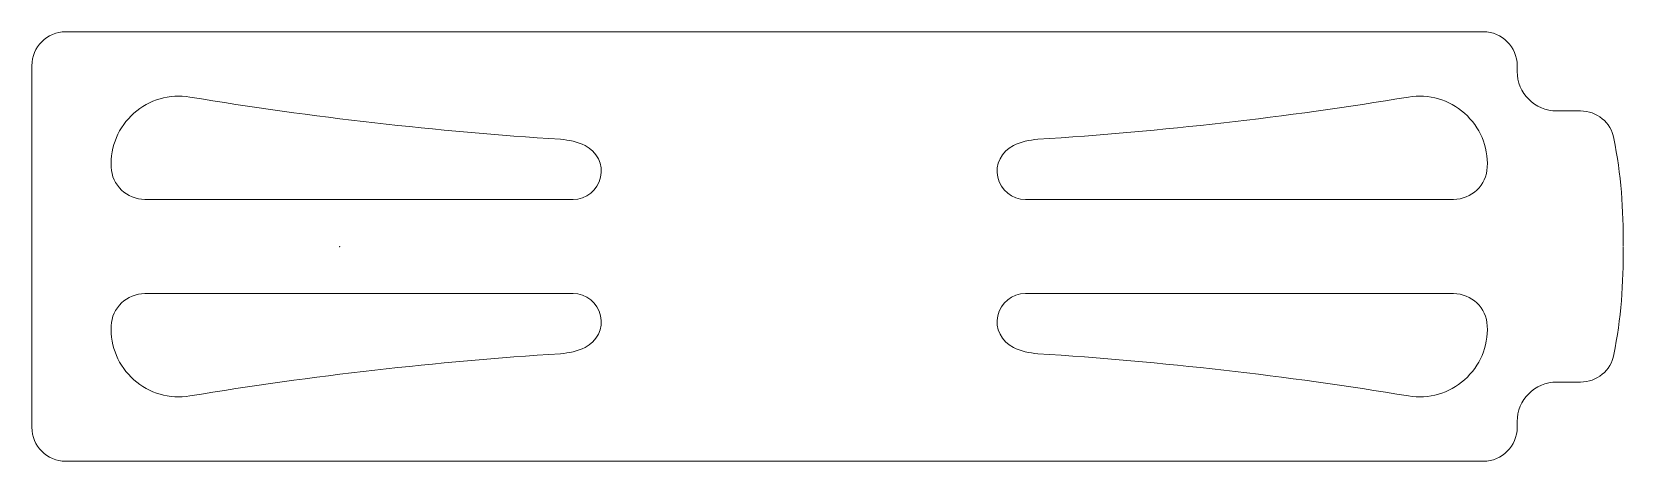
# Model space of a CAD drawing. Header units: millimetres. Extents: x -27 to 113, y -19 to 19.
import ezdxf

# ---------------------------------------------------------------- set-up
doc = ezdxf.new("R2010")
doc.units = ezdxf.units.MM
doc.layers.add('44', color=7, linetype='Continuous', true_color=0xffffff)

msp = doc.modelspace()

# ---------------------------------------------------------------- linework, layer by layer
at = {"layer": '44', "color": 3, "linetype": 'Continuous', "lineweight": 18}
for p, q in [((-24.218887, 19), (101.112588, 19)), ((72.636656, 19), (101.112588, 19)), ((-27.218887, 16), (-27.218887, -16)), ((104.112588, 15.5), (104.112588, 16)), ((107.612588, 12), (109.721724, 12)), ((20.630693, 4.165983), (-17.213652, 4.165983)), ((60.629579, 4.165983), (98.473924, 4.165983)), ((20.630693, -4.165983), (-17.213652, -4.165983)), ((60.629579, -4.165983), (98.473924, -4.165983)), ((107.612588, -12), (109.721724, -12)), ((104.112588, -15.5), (104.112588, -16)), ((-24.218887, -19), (101.112588, -19)), ((72.636656, -19), (101.112588, -19))]:
    msp.add_line(p, q, dxfattribs=at)
for centre, radius, start, end in [((-24.218887, 16), 3, 90, 180), ((101.112588, 16), 3, 0, 90), ((107.612588, 15.5), 3.5, 180, 270), ((-14.216726, 7.301984), 6, 80.652647, 182.59829), ((40.759645, 341.291227), 332.483703, 260.652636, 266.338173), ((40.500627, 341.291227), 332.483703, 273.661827, 279.347364), ((95.476998, 7.301984), 6, 357.40171, 99.347353), ((109.721724, 9), 3, 10.850839, 90), ((19.141558, 3.498579), 6, 64.819714, 86.338146), ((20.630693, 6.665983), 2.5, 270, 64.819687), ((60.629579, 6.665983), 2.5, 115.180313, 270), ((62.118714, 3.498579), 6, 93.661854, 115.180286), ((67.843398, 0.972765), 45.640716, 358.804921, 10.850839), ((-17.213652, 7.165983), 3, 182.598271, 270.000003), ((98.473924, 7.165983), 3, 269.999997, 357.401729), ((67.843398, -0.972765), 45.640716, 349.149161, 1.195079), ((-17.213652, -7.165983), 3, 89.999997, 177.401729), ((20.630693, -6.665983), 2.5, 295.180313, 90), ((60.629579, -6.665983), 2.5, 90, 244.819687), ((98.473924, -7.165983), 3, 2.598271, 90.000003), ((-14.216726, -7.301984), 6, 177.40171, 279.347353), ((95.476998, -7.301984), 6, 260.652647, 2.59829), ((40.759645, -341.291227), 332.483703, 93.661827, 99.347364), ((19.141558, -3.498579), 6, 273.661854, 295.180286), ((62.118714, -3.498579), 6, 244.819714, 266.338146), ((40.500627, -341.291227), 332.483703, 80.652636, 86.338173), ((109.721724, -9), 3, 270, 349.149161), ((107.612588, -15.5), 3.5, 90, 180), ((-24.218887, -16), 3, 180, 270), ((101.112588, -16), 3, 270, 0)]:
    msp.add_arc(centre, radius, start, end, dxfattribs=at)
at = {"layer": '44', "color": 6, "linetype": 'Continuous', "lineweight": 18}
msp.add_point((0, 0), dxfattribs=at)
msp.add_point((0, 0), dxfattribs=at)
msp.add_point((0, 0), dxfattribs=at)
msp.add_point((0, 0), dxfattribs=at)
msp.add_point((0, 0), dxfattribs=at)
msp.add_point((0, 0), dxfattribs=at)
msp.add_point((0, 0), dxfattribs=at)
msp.add_point((0, 0), dxfattribs=at)
msp.add_point((0, 0), dxfattribs=at)
msp.add_point((0, 0), dxfattribs=at)
msp.add_point((0, 0), dxfattribs=at)
msp.add_point((0, 0), dxfattribs=at)
msp.add_point((0, 0), dxfattribs=at)
msp.add_point((0, 0), dxfattribs=at)
msp.add_point((0, 0), dxfattribs=at)
msp.add_point((0, 0), dxfattribs=at)
msp.add_point((0, 0), dxfattribs=at)
msp.add_point((0, 0), dxfattribs=at)
msp.add_point((0, 0), dxfattribs=at)
msp.add_point((0, 0), dxfattribs=at)
msp.add_point((0, 0), dxfattribs=at)
msp.add_point((0, 0), dxfattribs=at)
msp.add_point((0, 0), dxfattribs=at)
msp.add_point((0, 0), dxfattribs=at)
msp.add_point((0, 0), dxfattribs=at)
msp.add_point((0, 0), dxfattribs=at)
msp.add_point((0, 0), dxfattribs=at)
msp.add_point((0, 0), dxfattribs=at)
msp.add_point((0, 0), dxfattribs=at)
msp.add_point((0, 0), dxfattribs=at)
msp.add_point((0, 0), dxfattribs=at)
msp.add_point((0, 0), dxfattribs=at)
msp.add_point((0, 0), dxfattribs=at)
msp.add_point((0, 0), dxfattribs=at)
msp.add_point((0, 0), dxfattribs=at)
msp.add_point((0, 0), dxfattribs=at)
msp.add_point((0, 0), dxfattribs=at)
msp.add_point((0, 0), dxfattribs=at)
msp.add_point((0, 0), dxfattribs=at)
msp.add_point((0, 0), dxfattribs=at)
msp.add_point((0, 0), dxfattribs=at)
msp.add_point((0, 0), dxfattribs=at)
msp.add_point((0, 0), dxfattribs=at)
msp.add_point((0, 0), dxfattribs=at)
msp.add_point((0, 0), dxfattribs=at)
msp.add_point((0, 0), dxfattribs=at)
msp.add_point((0, 0), dxfattribs=at)
msp.add_point((0, 0), dxfattribs=at)
msp.add_point((0, 0), dxfattribs=at)
msp.add_point((0, 0), dxfattribs=at)
msp.add_point((0, 0), dxfattribs=at)
msp.add_point((0, 0), dxfattribs=at)
msp.add_point((0, 0), dxfattribs=at)
msp.add_point((0, 0), dxfattribs=at)
msp.add_point((0, 0), dxfattribs=at)
msp.add_point((0, 0), dxfattribs=at)
msp.add_point((0, 0), dxfattribs=at)
msp.add_point((0, 0), dxfattribs=at)
msp.add_point((0, 0), dxfattribs=at)
msp.add_point((0, 0), dxfattribs=at)
msp.add_point((0, 0), dxfattribs=at)
msp.add_point((0, 0), dxfattribs=at)
msp.add_point((0, 0), dxfattribs=at)
msp.add_point((0, 0), dxfattribs=at)
msp.add_point((0, 0), dxfattribs=at)
msp.add_point((0, 0), dxfattribs=at)
msp.add_point((0, 0), dxfattribs=at)
msp.add_point((0, 0), dxfattribs=at)
msp.add_point((0, 0), dxfattribs=at)
msp.add_point((0, 0), dxfattribs=at)
msp.add_point((0, 0), dxfattribs=at)
msp.add_point((0, 0), dxfattribs=at)
msp.add_point((0, 0), dxfattribs=at)
msp.add_point((0, 0), dxfattribs=at)
msp.add_point((0, 0), dxfattribs=at)
msp.add_point((0, 0), dxfattribs=at)
msp.add_point((0, 0), dxfattribs=at)
msp.add_point((0, 0), dxfattribs=at)
msp.add_point((0, 0), dxfattribs=at)
msp.add_point((0, 0), dxfattribs=at)
msp.add_point((0, 0), dxfattribs=at)
msp.add_point((0, 0), dxfattribs=at)
msp.add_point((0, 0), dxfattribs=at)
msp.add_point((0, 0), dxfattribs=at)
msp.add_point((0, 0), dxfattribs=at)
msp.add_point((0, 0), dxfattribs=at)
msp.add_point((0, 0), dxfattribs=at)
msp.add_point((0, 0), dxfattribs=at)
msp.add_point((0, 0), dxfattribs=at)
msp.add_point((0, 0), dxfattribs=at)
msp.add_point((0, 0), dxfattribs=at)
msp.add_point((0, 0), dxfattribs=at)
msp.add_point((0, 0), dxfattribs=at)
msp.add_point((0, 0), dxfattribs=at)
msp.add_point((0, 0), dxfattribs=at)
msp.add_point((0, 0), dxfattribs=at)
msp.add_point((0, 0), dxfattribs=at)
msp.add_point((0, 0), dxfattribs=at)
msp.add_point((0, 0), dxfattribs=at)
msp.add_point((0, 0), dxfattribs=at)
msp.add_point((0, 0), dxfattribs=at)
msp.add_point((0, 0), dxfattribs=at)
msp.add_point((0, 0), dxfattribs=at)
msp.add_point((0, 0), dxfattribs=at)
msp.add_point((0, 0), dxfattribs=at)
msp.add_point((0, 0), dxfattribs=at)
msp.add_point((0, 0), dxfattribs=at)
msp.add_point((0, 0), dxfattribs=at)
msp.add_point((0, 0), dxfattribs=at)
msp.add_point((0, 0), dxfattribs=at)
msp.add_point((0, 0), dxfattribs=at)
msp.add_point((0, 0), dxfattribs=at)
msp.add_point((0, 0), dxfattribs=at)
msp.add_point((0, 0), dxfattribs=at)
msp.add_point((0, 0), dxfattribs=at)
msp.add_point((0, 0), dxfattribs=at)
msp.add_point((0, 0), dxfattribs=at)
msp.add_point((0, 0), dxfattribs=at)
msp.add_point((0, 0), dxfattribs=at)
msp.add_point((0, 0), dxfattribs=at)
msp.add_point((0, 0), dxfattribs=at)
msp.add_point((0, 0), dxfattribs=at)
msp.add_point((0, 0), dxfattribs=at)
msp.add_point((0, 0), dxfattribs=at)
msp.add_point((0, 0), dxfattribs=at)
msp.add_point((0, 0), dxfattribs=at)
msp.add_point((0, 0), dxfattribs=at)
msp.add_point((0, 0), dxfattribs=at)
msp.add_point((0, 0), dxfattribs=at)
msp.add_point((0, 0), dxfattribs=at)
msp.add_point((0, 0), dxfattribs=at)
msp.add_point((0, 0), dxfattribs=at)
msp.add_point((0, 0), dxfattribs=at)
msp.add_point((0, 0), dxfattribs=at)
msp.add_point((0, 0), dxfattribs=at)
msp.add_point((0, 0), dxfattribs=at)
msp.add_point((0, 0), dxfattribs=at)
msp.add_point((0, 0), dxfattribs=at)
msp.add_point((0, 0), dxfattribs=at)
msp.add_point((0, 0), dxfattribs=at)
msp.add_point((0, 0), dxfattribs=at)
msp.add_point((0, 0), dxfattribs=at)
msp.add_point((0, 0), dxfattribs=at)
msp.add_point((0, 0), dxfattribs=at)
msp.add_point((0, 0), dxfattribs=at)
msp.add_point((0, 0), dxfattribs=at)
msp.add_point((0, 0), dxfattribs=at)
msp.add_point((0, 0), dxfattribs=at)
msp.add_point((0, 0), dxfattribs=at)
msp.add_point((0, 0), dxfattribs=at)
msp.add_point((0, 0), dxfattribs=at)
msp.add_point((0, 0), dxfattribs=at)
msp.add_point((0, 0), dxfattribs=at)
msp.add_point((0, 0), dxfattribs=at)
msp.add_point((0, 0), dxfattribs=at)
msp.add_point((0, 0), dxfattribs=at)
msp.add_point((0, 0), dxfattribs=at)
msp.add_point((0, 0), dxfattribs=at)
msp.add_point((0, 0), dxfattribs=at)
msp.add_point((0, 0), dxfattribs=at)
msp.add_point((0, 0), dxfattribs=at)
msp.add_point((0, 0), dxfattribs=at)
msp.add_point((0, 0), dxfattribs=at)
msp.add_point((0, 0), dxfattribs=at)
msp.add_point((0, 0), dxfattribs=at)
msp.add_point((0, 0), dxfattribs=at)
msp.add_point((0, 0), dxfattribs=at)
msp.add_point((0, 0), dxfattribs=at)
msp.add_point((0, 0), dxfattribs=at)
msp.add_point((0, 0), dxfattribs=at)
msp.add_point((0, 0), dxfattribs=at)
msp.add_point((0, 0), dxfattribs=at)
msp.add_point((0, 0), dxfattribs=at)
msp.add_point((0, 0), dxfattribs=at)
msp.add_point((0, 0), dxfattribs=at)
msp.add_point((0, 0), dxfattribs=at)
msp.add_point((0, 0), dxfattribs=at)
msp.add_point((0, 0), dxfattribs=at)
msp.add_point((0, 0), dxfattribs=at)
msp.add_point((0, 0), dxfattribs=at)
msp.add_point((0, 0), dxfattribs=at)
msp.add_point((0, 0), dxfattribs=at)
msp.add_point((0, 0), dxfattribs=at)
msp.add_point((0, 0), dxfattribs=at)
msp.add_point((0, 0), dxfattribs=at)
msp.add_point((0, 0), dxfattribs=at)
msp.add_point((0, 0), dxfattribs=at)
msp.add_point((0, 0), dxfattribs=at)
msp.add_point((0, 0), dxfattribs=at)
msp.add_point((0, 0), dxfattribs=at)
msp.add_point((0, 0), dxfattribs=at)
msp.add_point((0, 0), dxfattribs=at)
msp.add_point((0, 0), dxfattribs=at)
msp.add_point((0, 0), dxfattribs=at)
msp.add_point((0, 0), dxfattribs=at)
msp.add_point((0, 0), dxfattribs=at)
msp.add_point((0, 0), dxfattribs=at)
msp.add_point((0, 0), dxfattribs=at)
msp.add_point((0, 0), dxfattribs=at)
msp.add_point((0, 0), dxfattribs=at)
msp.add_point((0, 0), dxfattribs=at)
msp.add_point((0, 0), dxfattribs=at)
msp.add_point((0, 0), dxfattribs=at)
msp.add_point((0, 0), dxfattribs=at)
msp.add_point((0, 0), dxfattribs=at)
msp.add_point((0, 0), dxfattribs=at)
msp.add_point((0, 0), dxfattribs=at)
msp.add_point((0, 0), dxfattribs=at)
msp.add_point((0, 0), dxfattribs=at)
msp.add_point((0, 0), dxfattribs=at)
msp.add_point((0, 0), dxfattribs=at)
msp.add_point((0, 0), dxfattribs=at)
msp.add_point((0, 0), dxfattribs=at)
msp.add_point((0, 0), dxfattribs=at)
msp.add_point((0, 0), dxfattribs=at)
msp.add_point((0, 0), dxfattribs=at)
msp.add_point((0, 0), dxfattribs=at)
msp.add_point((0, 0), dxfattribs=at)
msp.add_point((0, 0), dxfattribs=at)
msp.add_point((0, 0), dxfattribs=at)
msp.add_point((0, 0), dxfattribs=at)
msp.add_point((0, 0), dxfattribs=at)
msp.add_point((0, 0), dxfattribs=at)
msp.add_point((0, 0), dxfattribs=at)
msp.add_point((0, 0), dxfattribs=at)
msp.add_point((0, 0), dxfattribs=at)
msp.add_point((0, 0), dxfattribs=at)
msp.add_point((0, 0), dxfattribs=at)
msp.add_point((0, 0), dxfattribs=at)
msp.add_point((0, 0), dxfattribs=at)
msp.add_point((0, 0), dxfattribs=at)
msp.add_point((0, 0), dxfattribs=at)
msp.add_point((0, 0), dxfattribs=at)
msp.add_point((0, 0), dxfattribs=at)
msp.add_point((0, 0), dxfattribs=at)
msp.add_point((0, 0), dxfattribs=at)
msp.add_point((0, 0), dxfattribs=at)
msp.add_point((0, 0), dxfattribs=at)
msp.add_point((0, 0), dxfattribs=at)
msp.add_point((0, 0), dxfattribs=at)
msp.add_point((0, 0), dxfattribs=at)
msp.add_point((0, 0), dxfattribs=at)
msp.add_point((0, 0), dxfattribs=at)
msp.add_point((0, 0), dxfattribs=at)
msp.add_point((0, 0), dxfattribs=at)
msp.add_point((0, 0), dxfattribs=at)
msp.add_point((0, 0), dxfattribs=at)
msp.add_point((0, 0), dxfattribs=at)
msp.add_point((0, 0), dxfattribs=at)
msp.add_point((0, 0), dxfattribs=at)
msp.add_point((0, 0), dxfattribs=at)
msp.add_point((0, 0), dxfattribs=at)
msp.add_point((0, 0), dxfattribs=at)
msp.add_point((0, 0), dxfattribs=at)
msp.add_point((0, 0), dxfattribs=at)
msp.add_point((0, 0), dxfattribs=at)
msp.add_point((0, 0), dxfattribs=at)
msp.add_point((0, 0), dxfattribs=at)
msp.add_point((0, 0), dxfattribs=at)
msp.add_point((0, 0), dxfattribs=at)
msp.add_point((0, 0), dxfattribs=at)
msp.add_point((0, 0), dxfattribs=at)
msp.add_point((0, 0), dxfattribs=at)
msp.add_point((0, 0), dxfattribs=at)
msp.add_point((0, 0), dxfattribs=at)
msp.add_point((0, 0), dxfattribs=at)
msp.add_point((0, 0), dxfattribs=at)
msp.add_point((0, 0), dxfattribs=at)
msp.add_point((0, 0), dxfattribs=at)
msp.add_point((0, 0), dxfattribs=at)
msp.add_point((0, 0), dxfattribs=at)
msp.add_point((0, 0), dxfattribs=at)
msp.add_point((0, 0), dxfattribs=at)
msp.add_point((0, 0), dxfattribs=at)
msp.add_point((0, 0), dxfattribs=at)
msp.add_point((0, 0), dxfattribs=at)
msp.add_point((0, 0), dxfattribs=at)
msp.add_point((0, 0), dxfattribs=at)
msp.add_point((0, 0), dxfattribs=at)
msp.add_point((0, 0), dxfattribs=at)
msp.add_point((0, 0), dxfattribs=at)
msp.add_point((0, 0), dxfattribs=at)
msp.add_point((0, 0), dxfattribs=at)
msp.add_point((0, 0), dxfattribs=at)
msp.add_point((0, 0), dxfattribs=at)
msp.add_point((0, 0), dxfattribs=at)
msp.add_point((0, 0), dxfattribs=at)
msp.add_point((0, 0), dxfattribs=at)
msp.add_point((0, 0), dxfattribs=at)
msp.add_point((0, 0), dxfattribs=at)
msp.add_point((0, 0), dxfattribs=at)
msp.add_point((0, 0), dxfattribs=at)
msp.add_point((0, 0), dxfattribs=at)
msp.add_point((0, 0), dxfattribs=at)
msp.add_point((0, 0), dxfattribs=at)
msp.add_point((0, 0), dxfattribs=at)
msp.add_point((0, 0), dxfattribs=at)
msp.add_point((0, 0), dxfattribs=at)
msp.add_point((0, 0), dxfattribs=at)
msp.add_point((0, 0), dxfattribs=at)
msp.add_point((0, 0), dxfattribs=at)
msp.add_point((0, 0), dxfattribs=at)
msp.add_point((0, 0), dxfattribs=at)
msp.add_point((0, 0), dxfattribs=at)
msp.add_point((0, 0), dxfattribs=at)
msp.add_point((0, 0), dxfattribs=at)
msp.add_point((0, 0), dxfattribs=at)
msp.add_point((0, 0), dxfattribs=at)
msp.add_point((0, 0), dxfattribs=at)
msp.add_point((0, 0), dxfattribs=at)
msp.add_point((0, 0), dxfattribs=at)
msp.add_point((0, 0), dxfattribs=at)
msp.add_point((0, 0), dxfattribs=at)
msp.add_point((0, 0), dxfattribs=at)
msp.add_point((0, 0), dxfattribs=at)
msp.add_point((0, 0), dxfattribs=at)
msp.add_point((0, 0), dxfattribs=at)
msp.add_point((0, 0), dxfattribs=at)
msp.add_point((0, 0), dxfattribs=at)
msp.add_point((0, 0), dxfattribs=at)
msp.add_point((0, 0), dxfattribs=at)
msp.add_point((0, 0), dxfattribs=at)
msp.add_point((0, 0), dxfattribs=at)
msp.add_point((0, 0), dxfattribs=at)
msp.add_point((0, 0), dxfattribs=at)
msp.add_point((0, 0), dxfattribs=at)
msp.add_point((0, 0), dxfattribs=at)
msp.add_point((0, 0), dxfattribs=at)
msp.add_point((0, 0), dxfattribs=at)
msp.add_point((0, 0), dxfattribs=at)
msp.add_point((0, 0), dxfattribs=at)
msp.add_point((0, 0), dxfattribs=at)
msp.add_point((0, 0), dxfattribs=at)
msp.add_point((0, 0), dxfattribs=at)
msp.add_point((0, 0), dxfattribs=at)
msp.add_point((0, 0), dxfattribs=at)
msp.add_point((0, 0), dxfattribs=at)
msp.add_point((0, 0), dxfattribs=at)
msp.add_point((0, 0), dxfattribs=at)
msp.add_point((0, 0), dxfattribs=at)
msp.add_point((0, 0), dxfattribs=at)
msp.add_point((0, 0), dxfattribs=at)
msp.add_point((0, 0), dxfattribs=at)
msp.add_point((0, 0), dxfattribs=at)
msp.add_point((0, 0), dxfattribs=at)
msp.add_point((0, 0), dxfattribs=at)
msp.add_point((0, 0), dxfattribs=at)
msp.add_point((0, 0), dxfattribs=at)
msp.add_point((0, 0), dxfattribs=at)
msp.add_point((0, 0), dxfattribs=at)
msp.add_point((0, 0), dxfattribs=at)
msp.add_point((0, 0), dxfattribs=at)
msp.add_point((0, 0), dxfattribs=at)
msp.add_point((0, 0), dxfattribs=at)
msp.add_point((0, 0), dxfattribs=at)
msp.add_point((0, 0), dxfattribs=at)
msp.add_point((0, 0), dxfattribs=at)
msp.add_point((0, 0), dxfattribs=at)
msp.add_point((0, 0), dxfattribs=at)
msp.add_point((0, 0), dxfattribs=at)
msp.add_point((0, 0), dxfattribs=at)
msp.add_point((0, 0), dxfattribs=at)
msp.add_point((0, 0), dxfattribs=at)
msp.add_point((0, 0), dxfattribs=at)
msp.add_point((0, 0), dxfattribs=at)
msp.add_point((0, 0), dxfattribs=at)
msp.add_point((0, 0), dxfattribs=at)
msp.add_point((0, 0), dxfattribs=at)
msp.add_point((0, 0), dxfattribs=at)
msp.add_point((0, 0), dxfattribs=at)
msp.add_point((0, 0), dxfattribs=at)
msp.add_point((0, 0), dxfattribs=at)
msp.add_point((0, 0), dxfattribs=at)
msp.add_point((0, 0), dxfattribs=at)
msp.add_point((0, 0), dxfattribs=at)
msp.add_point((0, 0), dxfattribs=at)
msp.add_point((0, 0), dxfattribs=at)
msp.add_point((0, 0), dxfattribs=at)
msp.add_point((0, 0), dxfattribs=at)
msp.add_point((0, 0), dxfattribs=at)
msp.add_point((0, 0), dxfattribs=at)
msp.add_point((0, 0), dxfattribs=at)
msp.add_point((0, 0), dxfattribs=at)
msp.add_point((0, 0), dxfattribs=at)
msp.add_point((0, 0), dxfattribs=at)
msp.add_point((0, 0), dxfattribs=at)
msp.add_point((0, 0), dxfattribs=at)
msp.add_point((0, 0), dxfattribs=at)
msp.add_point((0, 0), dxfattribs=at)
msp.add_point((0, 0), dxfattribs=at)
msp.add_point((0, 0), dxfattribs=at)
msp.add_point((0, 0), dxfattribs=at)
msp.add_point((0, 0), dxfattribs=at)
msp.add_point((0, 0), dxfattribs=at)
msp.add_point((0, 0), dxfattribs=at)
msp.add_point((0, 0), dxfattribs=at)
msp.add_point((0, 0), dxfattribs=at)
msp.add_point((0, 0), dxfattribs=at)
msp.add_point((0, 0), dxfattribs=at)
msp.add_point((0, 0), dxfattribs=at)
msp.add_point((0, 0), dxfattribs=at)
msp.add_point((0, 0), dxfattribs=at)
msp.add_point((0, 0), dxfattribs=at)
msp.add_point((0, 0), dxfattribs=at)
msp.add_point((0, 0), dxfattribs=at)
msp.add_point((0, 0), dxfattribs=at)
msp.add_point((0, 0), dxfattribs=at)
msp.add_point((0, 0), dxfattribs=at)
msp.add_point((0, 0), dxfattribs=at)
msp.add_point((0, 0), dxfattribs=at)
msp.add_point((0, 0), dxfattribs=at)
msp.add_point((0, 0), dxfattribs=at)
msp.add_point((0, 0), dxfattribs=at)
msp.add_point((0, 0), dxfattribs=at)
msp.add_point((0, 0), dxfattribs=at)
msp.add_point((0, 0), dxfattribs=at)
msp.add_point((0, 0), dxfattribs=at)
msp.add_point((0, 0), dxfattribs=at)
msp.add_point((0, 0), dxfattribs=at)
msp.add_point((0, 0), dxfattribs=at)
msp.add_point((0, 0), dxfattribs=at)
msp.add_point((0, 0), dxfattribs=at)
msp.add_point((0, 0), dxfattribs=at)
msp.add_point((0, 0), dxfattribs=at)
msp.add_point((0, 0), dxfattribs=at)
msp.add_point((0, 0), dxfattribs=at)
msp.add_point((0, 0), dxfattribs=at)
msp.add_point((0, 0), dxfattribs=at)
msp.add_point((0, 0), dxfattribs=at)
msp.add_point((0, 0), dxfattribs=at)
msp.add_point((0, 0), dxfattribs=at)
msp.add_point((0, 0), dxfattribs=at)
msp.add_point((0, 0), dxfattribs=at)
msp.add_point((0, 0), dxfattribs=at)
msp.add_point((0, 0), dxfattribs=at)
msp.add_point((0, 0), dxfattribs=at)
msp.add_point((0, 0), dxfattribs=at)
msp.add_point((0, 0), dxfattribs=at)
msp.add_point((0, 0), dxfattribs=at)
msp.add_point((0, 0), dxfattribs=at)
msp.add_point((0, 0), dxfattribs=at)
msp.add_point((0, 0), dxfattribs=at)
msp.add_point((0, 0), dxfattribs=at)
msp.add_point((0, 0), dxfattribs=at)
msp.add_point((0, 0), dxfattribs=at)
msp.add_point((0, 0), dxfattribs=at)
msp.add_point((0, 0), dxfattribs=at)
msp.add_point((0, 0), dxfattribs=at)
msp.add_point((0, 0), dxfattribs=at)
msp.add_point((0, 0), dxfattribs=at)
msp.add_point((0, 0), dxfattribs=at)
msp.add_point((0, 0), dxfattribs=at)
msp.add_point((0, 0), dxfattribs=at)
msp.add_point((0, 0), dxfattribs=at)
msp.add_point((0, 0), dxfattribs=at)
msp.add_point((0, 0), dxfattribs=at)
msp.add_point((0, 0), dxfattribs=at)
msp.add_point((0, 0), dxfattribs=at)
msp.add_point((0, 0), dxfattribs=at)
msp.add_point((0, 0), dxfattribs=at)
msp.add_point((0, 0), dxfattribs=at)
msp.add_point((0, 0), dxfattribs=at)
msp.add_point((0, 0), dxfattribs=at)
msp.add_point((0, 0), dxfattribs=at)
msp.add_point((0, 0), dxfattribs=at)
msp.add_point((0, 0), dxfattribs=at)
msp.add_point((0, 0), dxfattribs=at)
msp.add_point((0, 0), dxfattribs=at)
msp.add_point((0, 0), dxfattribs=at)
msp.add_point((0, 0), dxfattribs=at)
msp.add_point((0, 0), dxfattribs=at)
msp.add_point((0, 0), dxfattribs=at)
msp.add_point((0, 0), dxfattribs=at)
msp.add_point((0, 0), dxfattribs=at)
msp.add_point((0, 0), dxfattribs=at)
msp.add_point((0, 0), dxfattribs=at)
msp.add_point((0, 0), dxfattribs=at)
msp.add_point((0, 0), dxfattribs=at)
msp.add_point((0, 0), dxfattribs=at)
msp.add_point((0, 0), dxfattribs=at)
msp.add_point((0, 0), dxfattribs=at)
msp.add_point((0, 0), dxfattribs=at)
msp.add_point((0, 0), dxfattribs=at)
msp.add_point((0, 0), dxfattribs=at)
msp.add_point((0, 0), dxfattribs=at)
msp.add_point((0, 0), dxfattribs=at)
msp.add_point((0, 0), dxfattribs=at)
msp.add_point((0, 0), dxfattribs=at)
msp.add_point((0, 0), dxfattribs=at)
msp.add_point((0, 0), dxfattribs=at)
msp.add_point((0, 0), dxfattribs=at)
msp.add_point((0, 0), dxfattribs=at)
msp.add_point((0, 0), dxfattribs=at)
msp.add_point((0, 0), dxfattribs=at)
msp.add_point((0, 0), dxfattribs=at)
msp.add_point((0, 0), dxfattribs=at)
msp.add_point((0, 0), dxfattribs=at)
msp.add_point((0, 0), dxfattribs=at)
msp.add_point((0, 0), dxfattribs=at)
msp.add_point((0, 0), dxfattribs=at)
msp.add_point((0, 0), dxfattribs=at)
msp.add_point((0, 0), dxfattribs=at)
msp.add_point((0, 0), dxfattribs=at)
msp.add_point((0, 0), dxfattribs=at)
msp.add_point((0, 0), dxfattribs=at)
msp.add_point((0, 0), dxfattribs=at)
msp.add_point((0, 0), dxfattribs=at)
msp.add_point((0, 0), dxfattribs=at)
msp.add_point((0, 0), dxfattribs=at)
msp.add_point((0, 0), dxfattribs=at)
msp.add_point((0, 0), dxfattribs=at)
msp.add_point((0, 0), dxfattribs=at)
msp.add_point((0, 0), dxfattribs=at)
msp.add_point((0, 0), dxfattribs=at)
msp.add_point((0, 0), dxfattribs=at)
msp.add_point((0, 0), dxfattribs=at)
msp.add_point((0, 0), dxfattribs=at)
msp.add_point((0, 0), dxfattribs=at)
msp.add_point((0, 0), dxfattribs=at)
msp.add_point((0, 0), dxfattribs=at)
msp.add_point((0, 0), dxfattribs=at)
msp.add_point((0, 0), dxfattribs=at)
msp.add_point((0, 0), dxfattribs=at)
msp.add_point((0, 0), dxfattribs=at)
msp.add_point((0, 0), dxfattribs=at)
msp.add_point((0, 0), dxfattribs=at)
msp.add_point((0, 0), dxfattribs=at)
msp.add_point((0, 0), dxfattribs=at)
msp.add_point((0, 0), dxfattribs=at)
msp.add_point((0, 0), dxfattribs=at)
msp.add_point((0, 0), dxfattribs=at)
msp.add_point((0, 0), dxfattribs=at)
msp.add_point((0, 0), dxfattribs=at)
msp.add_point((0, 0), dxfattribs=at)
msp.add_point((0, 0), dxfattribs=at)
msp.add_point((0, 0), dxfattribs=at)
msp.add_point((0, 0), dxfattribs=at)
msp.add_point((0, 0), dxfattribs=at)
msp.add_point((0, 0), dxfattribs=at)
msp.add_point((0, 0), dxfattribs=at)
msp.add_point((0, 0), dxfattribs=at)
msp.add_point((0, 0), dxfattribs=at)
msp.add_point((0, 0), dxfattribs=at)
msp.add_point((0, 0), dxfattribs=at)
msp.add_point((0, 0), dxfattribs=at)
msp.add_point((0, 0), dxfattribs=at)
msp.add_point((0, 0), dxfattribs=at)
msp.add_point((0, 0), dxfattribs=at)
msp.add_point((0, 0), dxfattribs=at)
msp.add_point((0, 0), dxfattribs=at)
msp.add_point((0, 0), dxfattribs=at)
msp.add_point((0, 0), dxfattribs=at)
msp.add_point((0, 0), dxfattribs=at)
msp.add_point((0, 0), dxfattribs=at)
msp.add_point((0, 0), dxfattribs=at)
msp.add_point((0, 0), dxfattribs=at)
msp.add_point((0, 0), dxfattribs=at)
msp.add_point((0, 0), dxfattribs=at)
msp.add_point((0, 0), dxfattribs=at)
msp.add_point((0, 0), dxfattribs=at)
msp.add_point((0, 0), dxfattribs=at)
msp.add_point((0, 0), dxfattribs=at)
msp.add_point((0, 0), dxfattribs=at)
msp.add_point((0, 0), dxfattribs=at)
msp.add_point((0, 0), dxfattribs=at)
msp.add_point((0, 0), dxfattribs=at)
msp.add_point((0, 0), dxfattribs=at)
msp.add_point((0, 0), dxfattribs=at)
msp.add_point((0, 0), dxfattribs=at)
msp.add_point((0, 0), dxfattribs=at)
msp.add_point((0, 0), dxfattribs=at)
msp.add_point((0, 0), dxfattribs=at)
msp.add_point((0, 0), dxfattribs=at)
msp.add_point((0, 0), dxfattribs=at)
msp.add_point((0, 0), dxfattribs=at)
msp.add_point((0, 0), dxfattribs=at)
msp.add_point((0, 0), dxfattribs=at)
msp.add_point((0, 0), dxfattribs=at)
msp.add_point((0, 0), dxfattribs=at)
msp.add_point((0, 0), dxfattribs=at)
msp.add_point((0, 0), dxfattribs=at)
msp.add_point((0, 0), dxfattribs=at)
msp.add_point((0, 0), dxfattribs=at)
msp.add_point((0, 0), dxfattribs=at)
msp.add_point((0, 0), dxfattribs=at)
msp.add_point((0, 0), dxfattribs=at)
msp.add_point((0, 0), dxfattribs=at)
msp.add_point((0, 0), dxfattribs=at)
msp.add_point((0, 0), dxfattribs=at)
msp.add_point((0, 0), dxfattribs=at)
msp.add_point((0, 0), dxfattribs=at)
msp.add_point((0, 0), dxfattribs=at)
msp.add_point((0, 0), dxfattribs=at)
msp.add_point((0, 0), dxfattribs=at)
msp.add_point((0, 0), dxfattribs=at)
msp.add_point((0, 0), dxfattribs=at)
msp.add_point((0, 0), dxfattribs=at)
msp.add_point((0, 0), dxfattribs=at)
msp.add_point((0, 0), dxfattribs=at)
msp.add_point((0, 0), dxfattribs=at)
msp.add_point((0, 0), dxfattribs=at)
msp.add_point((0, 0), dxfattribs=at)
msp.add_point((0, 0), dxfattribs=at)
msp.add_point((0, 0), dxfattribs=at)
msp.add_point((0, 0), dxfattribs=at)
msp.add_point((0, 0), dxfattribs=at)
msp.add_point((0, 0), dxfattribs=at)
msp.add_point((0, 0), dxfattribs=at)
msp.add_point((0, 0), dxfattribs=at)
msp.add_point((0, 0), dxfattribs=at)
msp.add_point((0, 0), dxfattribs=at)
msp.add_point((0, 0), dxfattribs=at)
msp.add_point((0, 0), dxfattribs=at)
msp.add_point((0, 0), dxfattribs=at)
msp.add_point((0, 0), dxfattribs=at)
msp.add_point((0, 0), dxfattribs=at)
msp.add_point((0, 0), dxfattribs=at)
msp.add_point((0, 0), dxfattribs=at)
msp.add_point((0, 0), dxfattribs=at)
msp.add_point((0, 0), dxfattribs=at)
msp.add_point((0, 0), dxfattribs=at)
msp.add_point((0, 0), dxfattribs=at)
msp.add_point((0, 0), dxfattribs=at)
msp.add_point((0, 0), dxfattribs=at)
msp.add_point((0, 0), dxfattribs=at)
msp.add_point((0, 0), dxfattribs=at)
msp.add_point((0, 0), dxfattribs=at)
msp.add_point((0, 0), dxfattribs=at)
msp.add_point((0, 0), dxfattribs=at)
msp.add_point((0, 0), dxfattribs=at)
msp.add_point((0, 0), dxfattribs=at)
msp.add_point((0, 0), dxfattribs=at)
msp.add_point((0, 0), dxfattribs=at)
msp.add_point((0, 0), dxfattribs=at)
msp.add_point((0, 0), dxfattribs=at)
msp.add_point((0, 0), dxfattribs=at)
msp.add_point((0, 0), dxfattribs=at)
msp.add_point((0, 0), dxfattribs=at)
msp.add_point((0, 0), dxfattribs=at)
msp.add_point((0, 0), dxfattribs=at)
msp.add_point((0, 0), dxfattribs=at)
msp.add_point((0, 0), dxfattribs=at)
msp.add_point((0, 0), dxfattribs=at)
msp.add_point((0, 0), dxfattribs=at)
msp.add_point((0, 0), dxfattribs=at)
msp.add_point((0, 0), dxfattribs=at)
msp.add_point((0, 0), dxfattribs=at)
msp.add_point((0, 0), dxfattribs=at)
msp.add_point((0, 0), dxfattribs=at)
msp.add_point((0, 0), dxfattribs=at)
msp.add_point((0, 0), dxfattribs=at)
msp.add_point((0, 0), dxfattribs=at)
msp.add_point((0, 0), dxfattribs=at)
msp.add_point((0, 0), dxfattribs=at)
msp.add_point((0, 0), dxfattribs=at)
msp.add_point((0, 0), dxfattribs=at)
msp.add_point((0, 0), dxfattribs=at)
msp.add_point((0, 0), dxfattribs=at)
msp.add_point((0, 0), dxfattribs=at)
msp.add_point((0, 0), dxfattribs=at)
msp.add_point((0, 0), dxfattribs=at)
msp.add_point((0, 0), dxfattribs=at)
msp.add_point((0, 0), dxfattribs=at)
msp.add_point((0, 0), dxfattribs=at)
msp.add_point((0, 0), dxfattribs=at)
msp.add_point((0, 0), dxfattribs=at)
msp.add_point((0, 0), dxfattribs=at)
msp.add_point((0, 0), dxfattribs=at)
msp.add_point((0, 0), dxfattribs=at)
msp.add_point((0, 0), dxfattribs=at)
msp.add_point((0, 0), dxfattribs=at)
msp.add_point((0, 0), dxfattribs=at)
msp.add_point((0, 0), dxfattribs=at)
msp.add_point((0, 0), dxfattribs=at)
msp.add_point((0, 0), dxfattribs=at)
msp.add_point((0, 0), dxfattribs=at)
msp.add_point((0, 0), dxfattribs=at)
msp.add_point((0, 0), dxfattribs=at)
msp.add_point((0, 0), dxfattribs=at)
msp.add_point((0, 0), dxfattribs=at)
msp.add_point((0, 0), dxfattribs=at)
msp.add_point((0, 0), dxfattribs=at)
msp.add_point((0, 0), dxfattribs=at)
msp.add_point((0, 0), dxfattribs=at)
msp.add_point((0, 0), dxfattribs=at)
msp.add_point((0, 0), dxfattribs=at)
msp.add_point((0, 0), dxfattribs=at)
msp.add_point((0, 0), dxfattribs=at)
msp.add_point((0, 0), dxfattribs=at)
msp.add_point((0, 0), dxfattribs=at)
msp.add_point((0, 0), dxfattribs=at)
msp.add_point((0, 0), dxfattribs=at)
msp.add_point((0, 0), dxfattribs=at)
msp.add_point((0, 0), dxfattribs=at)
msp.add_point((0, 0), dxfattribs=at)
msp.add_point((0, 0), dxfattribs=at)
msp.add_point((0, 0), dxfattribs=at)
msp.add_point((0, 0), dxfattribs=at)
msp.add_point((0, 0), dxfattribs=at)
msp.add_point((0, 0), dxfattribs=at)
msp.add_point((0, 0), dxfattribs=at)
msp.add_point((0, 0), dxfattribs=at)
msp.add_point((0, 0), dxfattribs=at)
msp.add_point((0, 0), dxfattribs=at)
msp.add_point((0, 0), dxfattribs=at)
msp.add_point((0, 0), dxfattribs=at)
msp.add_point((0, 0), dxfattribs=at)
msp.add_point((0, 0), dxfattribs=at)
msp.add_point((0, 0), dxfattribs=at)
msp.add_point((0, 0), dxfattribs=at)
msp.add_point((0, 0), dxfattribs=at)
msp.add_point((0, 0), dxfattribs=at)
msp.add_point((0, 0), dxfattribs=at)
msp.add_point((0, 0), dxfattribs=at)
msp.add_point((0, 0), dxfattribs=at)
msp.add_point((0, 0), dxfattribs=at)
msp.add_point((0, 0), dxfattribs=at)
msp.add_point((0, 0), dxfattribs=at)
msp.add_point((0, 0), dxfattribs=at)
msp.add_point((0, 0), dxfattribs=at)
msp.add_point((0, 0), dxfattribs=at)
msp.add_point((0, 0), dxfattribs=at)
msp.add_point((0, 0), dxfattribs=at)
msp.add_point((0, 0), dxfattribs=at)
msp.add_point((0, 0), dxfattribs=at)
msp.add_point((0, 0), dxfattribs=at)
msp.add_point((0, 0), dxfattribs=at)
msp.add_point((0, 0), dxfattribs=at)
msp.add_point((0, 0), dxfattribs=at)
msp.add_point((0, 0), dxfattribs=at)
msp.add_point((0, 0), dxfattribs=at)
msp.add_point((0, 0), dxfattribs=at)
msp.add_point((0, 0), dxfattribs=at)
msp.add_point((0, 0), dxfattribs=at)
msp.add_point((0, 0), dxfattribs=at)
msp.add_point((0, 0), dxfattribs=at)
msp.add_point((0, 0), dxfattribs=at)
msp.add_point((0, 0), dxfattribs=at)
msp.add_point((0, 0), dxfattribs=at)
msp.add_point((0, 0), dxfattribs=at)
msp.add_point((0, 0), dxfattribs=at)
msp.add_point((0, 0), dxfattribs=at)
msp.add_point((0, 0), dxfattribs=at)
msp.add_point((0, 0), dxfattribs=at)
msp.add_point((0, 0), dxfattribs=at)
msp.add_point((0, 0), dxfattribs=at)
msp.add_point((0, 0), dxfattribs=at)
msp.add_point((0, 0), dxfattribs=at)
msp.add_point((0, 0), dxfattribs=at)
msp.add_point((0, 0), dxfattribs=at)
msp.add_point((0, 0), dxfattribs=at)
msp.add_point((0, 0), dxfattribs=at)
msp.add_point((0, 0), dxfattribs=at)
msp.add_point((0, 0), dxfattribs=at)
msp.add_point((0, 0), dxfattribs=at)
msp.add_point((0, 0), dxfattribs=at)
msp.add_point((0, 0), dxfattribs=at)
msp.add_point((0, 0), dxfattribs=at)
msp.add_point((0, 0), dxfattribs=at)
msp.add_point((0, 0), dxfattribs=at)
msp.add_point((0, 0), dxfattribs=at)
msp.add_point((0, 0), dxfattribs=at)
msp.add_point((0, 0), dxfattribs=at)
msp.add_point((0, 0), dxfattribs=at)
msp.add_point((0, 0), dxfattribs=at)
msp.add_point((0, 0), dxfattribs=at)
msp.add_point((0, 0), dxfattribs=at)
msp.add_point((0, 0), dxfattribs=at)
msp.add_point((0, 0), dxfattribs=at)
msp.add_point((0, 0), dxfattribs=at)
msp.add_point((0, 0), dxfattribs=at)
msp.add_point((0, 0), dxfattribs=at)
msp.add_point((0, 0), dxfattribs=at)
msp.add_point((0, 0), dxfattribs=at)
msp.add_point((0, 0), dxfattribs=at)
msp.add_point((0, 0), dxfattribs=at)
msp.add_point((0, 0), dxfattribs=at)
msp.add_point((0, 0), dxfattribs=at)
msp.add_point((0, 0), dxfattribs=at)
msp.add_point((0, 0), dxfattribs=at)
msp.add_point((0, 0), dxfattribs=at)
msp.add_point((0, 0), dxfattribs=at)
msp.add_point((0, 0), dxfattribs=at)
msp.add_point((0, 0), dxfattribs=at)
msp.add_point((0, 0), dxfattribs=at)
msp.add_point((0, 0), dxfattribs=at)
msp.add_point((0, 0), dxfattribs=at)
msp.add_point((0, 0), dxfattribs=at)
msp.add_point((0, 0), dxfattribs=at)
msp.add_point((0, 0), dxfattribs=at)
msp.add_point((0, 0), dxfattribs=at)
msp.add_point((0, 0), dxfattribs=at)
msp.add_point((0, 0), dxfattribs=at)
msp.add_point((0, 0), dxfattribs=at)
msp.add_point((0, 0), dxfattribs=at)
msp.add_point((0, 0), dxfattribs=at)
msp.add_point((0, 0), dxfattribs=at)
msp.add_point((0, 0), dxfattribs=at)
msp.add_point((0, 0), dxfattribs=at)
msp.add_point((0, 0), dxfattribs=at)
msp.add_point((0, 0), dxfattribs=at)
msp.add_point((0, 0), dxfattribs=at)
msp.add_point((0, 0), dxfattribs=at)
msp.add_point((0, 0), dxfattribs=at)
msp.add_point((0, 0), dxfattribs=at)
msp.add_point((0, 0), dxfattribs=at)
msp.add_point((0, 0), dxfattribs=at)
msp.add_point((0, 0), dxfattribs=at)
msp.add_point((0, 0), dxfattribs=at)
msp.add_point((0, 0), dxfattribs=at)
msp.add_point((0, 0), dxfattribs=at)
msp.add_point((0, 0), dxfattribs=at)
msp.add_point((0, 0), dxfattribs=at)
msp.add_point((0, 0), dxfattribs=at)
msp.add_point((0, 0), dxfattribs=at)
msp.add_point((0, 0), dxfattribs=at)
msp.add_point((0, 0), dxfattribs=at)
msp.add_point((0, 0), dxfattribs=at)
msp.add_point((0, 0), dxfattribs=at)
msp.add_point((0, 0), dxfattribs=at)
msp.add_point((0, 0), dxfattribs=at)
msp.add_point((0, 0), dxfattribs=at)
msp.add_point((0, 0), dxfattribs=at)
msp.add_point((0, 0), dxfattribs=at)
msp.add_point((0, 0), dxfattribs=at)
msp.add_point((0, 0), dxfattribs=at)
msp.add_point((0, 0), dxfattribs=at)
msp.add_point((0, 0), dxfattribs=at)
msp.add_point((0, 0), dxfattribs=at)
msp.add_point((0, 0), dxfattribs=at)
msp.add_point((0, 0), dxfattribs=at)
msp.add_point((0, 0), dxfattribs=at)
msp.add_point((0, 0), dxfattribs=at)
msp.add_point((0, 0), dxfattribs=at)
msp.add_point((0, 0), dxfattribs=at)
msp.add_point((0, 0), dxfattribs=at)
msp.add_point((0, 0), dxfattribs=at)
msp.add_point((0, 0), dxfattribs=at)
msp.add_point((0, 0), dxfattribs=at)
msp.add_point((0, 0), dxfattribs=at)
msp.add_point((0, 0), dxfattribs=at)
msp.add_point((0, 0), dxfattribs=at)
msp.add_point((0, 0), dxfattribs=at)
msp.add_point((0, 0), dxfattribs=at)
msp.add_point((0, 0), dxfattribs=at)
at = {"layer": '44', "color": 200, "linetype": 'Continuous', "lineweight": 18}
msp.add_point((0, 0), dxfattribs=at)
msp.add_point((0, 0), dxfattribs=at)
msp.add_point((0, 0), dxfattribs=at)
msp.add_point((0, 0), dxfattribs=at)
msp.add_point((0, 0), dxfattribs=at)
msp.add_point((0, 0), dxfattribs=at)
msp.add_point((0, 0), dxfattribs=at)
msp.add_point((0, 0), dxfattribs=at)
msp.add_point((0, 0), dxfattribs=at)
msp.add_point((0, 0), dxfattribs=at)
msp.add_point((0, 0), dxfattribs=at)
msp.add_point((0, 0), dxfattribs=at)
msp.add_point((0, 0), dxfattribs=at)
msp.add_point((0, 0), dxfattribs=at)
msp.add_point((0, 0), dxfattribs=at)
msp.add_point((0, 0), dxfattribs=at)
msp.add_point((0, 0), dxfattribs=at)
msp.add_point((0, 0), dxfattribs=at)
msp.add_point((0, 0), dxfattribs=at)
msp.add_point((0, 0), dxfattribs=at)
msp.add_point((0, 0), dxfattribs=at)
msp.add_point((0, 0), dxfattribs=at)
msp.add_point((0, 0), dxfattribs=at)
msp.add_point((0, 0), dxfattribs=at)
msp.add_point((0, 0), dxfattribs=at)
msp.add_point((0, 0), dxfattribs=at)
msp.add_point((0, 0), dxfattribs=at)
msp.add_point((0, 0), dxfattribs=at)
msp.add_point((0, 0), dxfattribs=at)
msp.add_point((0, 0), dxfattribs=at)
msp.add_point((0, 0), dxfattribs=at)
msp.add_point((0, 0), dxfattribs=at)
msp.add_point((0, 0), dxfattribs=at)
msp.add_point((0, 0), dxfattribs=at)
msp.add_point((0, 0), dxfattribs=at)
msp.add_point((0, 0), dxfattribs=at)
msp.add_point((0, 0), dxfattribs=at)
msp.add_point((0, 0), dxfattribs=at)
msp.add_point((0, 0), dxfattribs=at)
msp.add_point((0, 0), dxfattribs=at)
msp.add_point((0, 0), dxfattribs=at)
msp.add_point((0, 0), dxfattribs=at)
msp.add_point((0, 0), dxfattribs=at)
msp.add_point((0, 0), dxfattribs=at)
msp.add_point((0, 0), dxfattribs=at)
msp.add_point((0, 0), dxfattribs=at)
msp.add_point((0, 0), dxfattribs=at)
msp.add_point((0, 0), dxfattribs=at)
msp.add_point((0, 0), dxfattribs=at)
msp.add_point((0, 0), dxfattribs=at)
msp.add_point((0, 0), dxfattribs=at)
msp.add_point((0, 0), dxfattribs=at)
msp.add_point((0, 0), dxfattribs=at)
msp.add_point((0, 0), dxfattribs=at)
msp.add_point((0, 0), dxfattribs=at)
msp.add_point((0, 0), dxfattribs=at)
msp.add_point((0, 0), dxfattribs=at)
msp.add_point((0, 0), dxfattribs=at)
msp.add_point((0, 0), dxfattribs=at)
msp.add_point((0, 0), dxfattribs=at)
msp.add_point((0, 0), dxfattribs=at)
msp.add_point((0, 0), dxfattribs=at)
msp.add_point((0, 0), dxfattribs=at)
msp.add_point((0, 0), dxfattribs=at)
msp.add_point((0, 0), dxfattribs=at)
msp.add_point((0, 0), dxfattribs=at)
msp.add_point((0, 0), dxfattribs=at)
msp.add_point((0, 0), dxfattribs=at)
msp.add_point((0, 0), dxfattribs=at)
msp.add_point((0, 0), dxfattribs=at)
msp.add_point((0, 0), dxfattribs=at)
msp.add_point((0, 0), dxfattribs=at)
msp.add_point((0, 0), dxfattribs=at)
msp.add_point((0, 0), dxfattribs=at)
msp.add_point((0, 0), dxfattribs=at)
msp.add_point((0, 0), dxfattribs=at)
msp.add_point((0, 0), dxfattribs=at)
msp.add_point((0, 0), dxfattribs=at)
msp.add_point((0, 0), dxfattribs=at)
msp.add_point((0, 0), dxfattribs=at)
msp.add_point((0, 0), dxfattribs=at)
msp.add_point((0, 0), dxfattribs=at)
msp.add_point((0, 0), dxfattribs=at)
msp.add_point((0, 0), dxfattribs=at)
msp.add_point((0, 0), dxfattribs=at)
msp.add_point((0, 0), dxfattribs=at)
msp.add_point((0, 0), dxfattribs=at)
msp.add_point((0, 0), dxfattribs=at)
msp.add_point((0, 0), dxfattribs=at)
msp.add_point((0, 0), dxfattribs=at)
msp.add_point((0, 0), dxfattribs=at)
msp.add_point((0, 0), dxfattribs=at)
msp.add_point((0, 0), dxfattribs=at)
msp.add_point((0, 0), dxfattribs=at)
msp.add_point((0, 0), dxfattribs=at)
msp.add_point((0, 0), dxfattribs=at)
msp.add_point((0, 0), dxfattribs=at)
msp.add_point((0, 0), dxfattribs=at)
msp.add_point((0, 0), dxfattribs=at)
msp.add_point((0, 0), dxfattribs=at)
msp.add_point((0, 0), dxfattribs=at)
msp.add_point((0, 0), dxfattribs=at)
msp.add_point((0, 0), dxfattribs=at)
msp.add_point((0, 0), dxfattribs=at)
msp.add_point((0, 0), dxfattribs=at)
msp.add_point((0, 0), dxfattribs=at)
msp.add_point((0, 0), dxfattribs=at)
msp.add_point((0, 0), dxfattribs=at)
msp.add_point((0, 0), dxfattribs=at)
msp.add_point((0, 0), dxfattribs=at)
msp.add_point((0, 0), dxfattribs=at)
msp.add_point((0, 0), dxfattribs=at)
msp.add_point((0, 0), dxfattribs=at)
msp.add_point((0, 0), dxfattribs=at)
at = {"layer": '44', "color": 212, "linetype": 'Continuous', "lineweight": 18}
msp.add_point((0, 0), dxfattribs=at)
msp.add_point((0, 0), dxfattribs=at)
msp.add_point((0, 0), dxfattribs=at)
msp.add_point((0, 0), dxfattribs=at)
msp.add_point((0, 0), dxfattribs=at)
msp.add_point((0, 0), dxfattribs=at)
msp.add_point((0, 0), dxfattribs=at)
msp.add_point((0, 0), dxfattribs=at)
msp.add_point((0, 0), dxfattribs=at)
msp.add_point((0, 0), dxfattribs=at)
msp.add_point((0, 0), dxfattribs=at)
msp.add_point((0, 0), dxfattribs=at)
msp.add_point((0, 0), dxfattribs=at)
msp.add_point((0, 0), dxfattribs=at)
msp.add_point((0, 0), dxfattribs=at)
msp.add_point((0, 0), dxfattribs=at)
msp.add_point((0, 0), dxfattribs=at)
msp.add_point((0, 0), dxfattribs=at)
msp.add_point((0, 0), dxfattribs=at)
msp.add_point((0, 0), dxfattribs=at)
msp.add_point((0, 0), dxfattribs=at)
msp.add_point((0, 0), dxfattribs=at)
at = {"layer": '44', "color": 195, "linetype": 'Continuous', "lineweight": 18}
msp.add_point((0, 0), dxfattribs=at)
msp.add_point((0, 0), dxfattribs=at)

doc.saveas('drawing.dxf')
